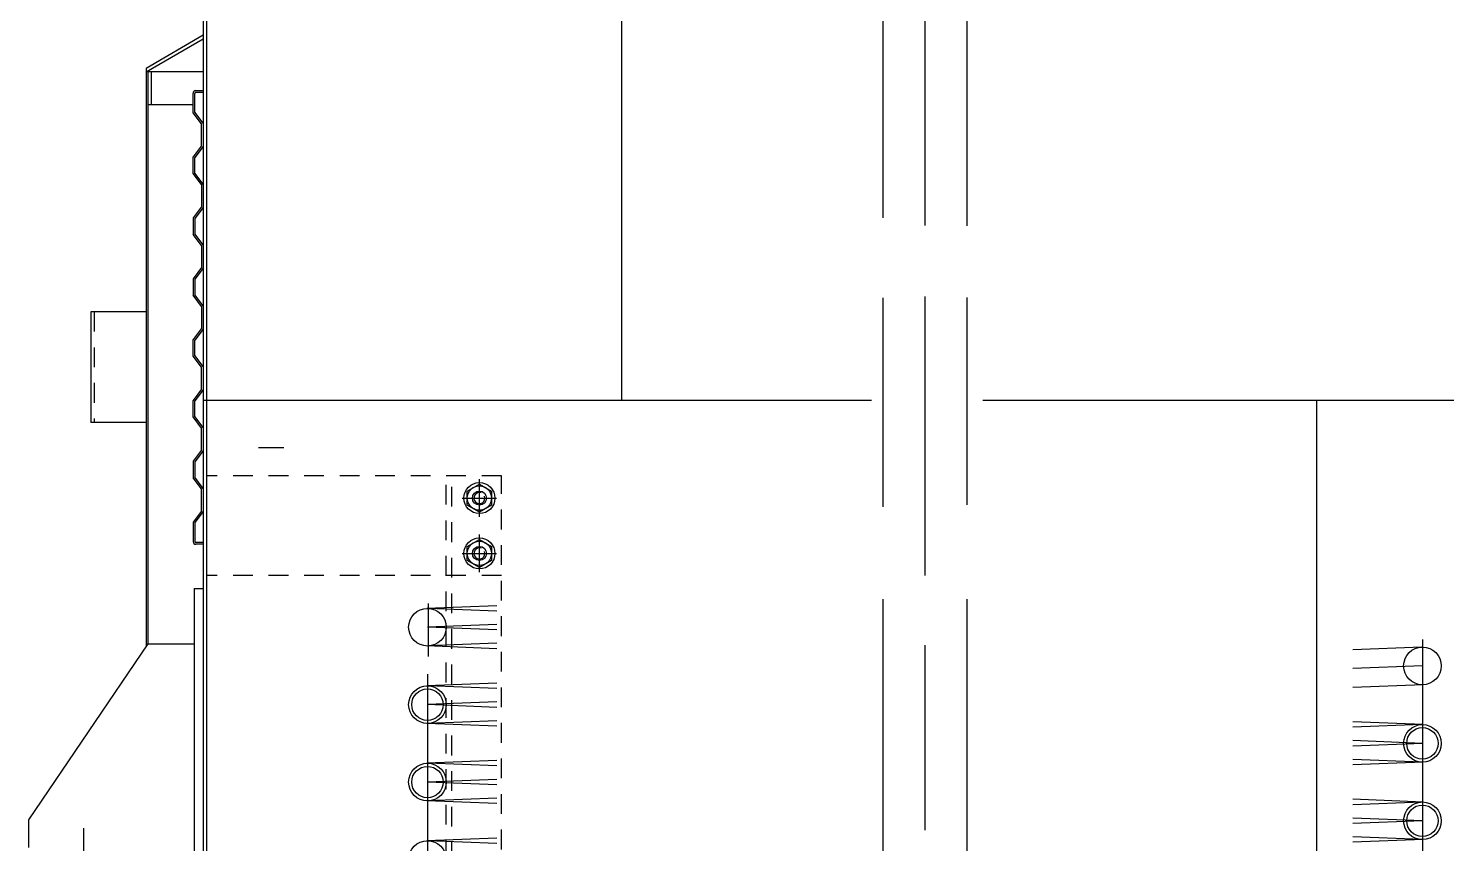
# Model space of a CAD drawing. Extents: x -29512 to 147477, y -5232 to 39709.
# Drawn here: x 140803.7 to 140812.68, y 9102.81 to 9107.97 of the extents above; entities that cross this region are included whole.
import ezdxf

# ---------------------------------------------------------------- set-up
doc = ezdxf.new("R2010")
doc.units = 0
doc.linetypes.add('DASHDOT', pattern=[25.4, 12.7, -6.35, 0, -6.35])
doc.linetypes.add('HIDDEN', pattern=[0.375, 0.25, -0.125])
doc.layers.get('0').update_dxf_attribs({"linetype": 'CONTINUOUS'})
for name, color, linetype in [('3', 3, 'HIDDEN'), ('6', 6, 'DASHDOT'), ('DIMENSION', 3, 'CONTINUOUS'), ('HATCH', 4, 'CONTINUOUS')]:
    doc.layers.add(name, color=color, linetype=linetype)

# ---------------------------------------------------------------- blocks, each defined once
blk = doc.blocks.new('UeY515')
at = {"color": 7}
for p, q in [((4.858952653802589, 46.91040899957102), (4.858952653802589, 22.40560454957154)), ((4.900960889999624, 46.85439801797042), (4.900960889999624, 22.40560454957154)), ((10.15953967370388, 46.85439801797042), (10.15953967370388, 39.48895393756993)), ((13.47064107479491, 46.4763238921696), (13.47064107479491, 41.79967532681644)), ((14.53484972520619, 46.4763238921696), (14.53484972520619, 41.69813460397654)), ((4.858952653802589, 44.10985991957114), (4.137811265683013, 43.68977755756987)), ((4.858952653802589, 44.06124394685276), (4.137811265683013, 43.64116158485399)), ((4.137811265683013, 43.68977755756987), (4.137811265683013, 36.37495340179044)), ((4.158815383802903, 43.65339699345418), (4.858952653802589, 43.65339699345418)), ((4.158815383802903, 43.65339699345418), (4.158815383802903, 36.4083499495714)), ((4.200823619999937, 43.65339699345418), (4.200823619999937, 43.23331463145541)), ((4.732927945206029, 43.1296677415703), (4.732927945206029, 43.3747157860721)), ((4.753932063284992, 43.1366691142714), (4.753932063284992, 43.3747157860721)), ((4.767934808698556, 43.40972264957122), (4.858952653802589, 43.40972264957122)), ((4.767934808698556, 43.38871853147202), (4.858952653802589, 43.38871853147202)), ((4.158815383802903, 43.23331463145541), (4.732927945206029, 43.23331463145541)), ((4.83794853568179, 42.98964028756973), (4.732927945206029, 43.1296677415703)), ((4.858952653802589, 42.99664166027128), (4.753932063284992, 43.1366691142714)), ((4.83794853568179, 42.70958537957154), (4.83794853568179, 42.98964028756973)), ((4.83794853568179, 42.70958537957154), (4.732927945206029, 42.56955792557073)), ((4.858952653802589, 42.70258400686998), (4.753932063284992, 42.56255655287191)), ((4.732927945206029, 42.35951674457147), (4.732927945206029, 42.56955792557073)), ((4.753932063284992, 42.36651811727029), (4.753932063284992, 42.56255655287191)), ((4.83794853568179, 42.21948929057089), (4.732927945206029, 42.35951674457147)), ((4.858952653802589, 42.22649066326949), (4.753932063284992, 42.36651811727029)), ((4.83794853568179, 42.21948929057089), (4.83794853568179, 41.93943438256974)), ((4.83794853568179, 41.93943438256974), (4.732927945206029, 41.79940692857144)), ((4.858952653802589, 41.93243300987115), (4.753932063284992, 41.79240555587035)), ((4.732927945206029, 41.79940692857144), (4.732927945206029, 41.5893657475699)), ((4.753932063284992, 41.79240555587035), (4.753932063284992, 41.59636712027145)), ((4.83794853568179, 41.4493382935716), (4.732927945206029, 41.5893657475699)), ((4.858952653802589, 41.45633966627088), (4.753932063284992, 41.59636712027145)), ((4.83794853568179, 41.4493382935716), (4.83794853568179, 41.16928338557045)), ((4.83794853568179, 41.16928338557045), (4.732927945206029, 41.02925593157033)), ((4.858952653802589, 41.16228201287208), (4.753932063284992, 41.02225455887151)), ((4.732927945206029, 41.02925593157033), (4.732927945206029, 40.81921475057061)), ((4.753932063284992, 41.02225455887151), (4.753932063284992, 40.82621612327011)), ((4.83794853568179, 40.67918729657026), (4.732927945206029, 40.81921475057061)), ((4.858952653802589, 40.68618866927181), (4.753932063284992, 40.82621612327011)), ((13.47064107479491, 40.78827914613271), (13.47064107479491, 38.14213596638592)), ((14.53484972520619, 40.79036760930444), (14.53484972520619, 38.16777988334229)), ((3.437673995683326, 40.60917356957111), (3.437673995683326, 39.20889902957151)), ((4.137811265683013, 40.60917356957111), (3.437673995683326, 40.60917356957111)), ((4.83794853568179, 40.67918729657026), (4.83794853568179, 40.3991323885723)), ((4.83794853568179, 40.3991323885723), (4.732927945206029, 40.25910493457127)), ((4.732927945206029, 40.04906375357177), (4.732927945206029, 40.25910493457127)), ((4.858952653802589, 40.39213101587029), (4.753932063284992, 40.25210356186972)), ((4.753932063284992, 40.05606512627082), (4.753932063284992, 40.25210356186972)), ((4.83794853568179, 39.90903629957143), (4.732927945206029, 40.04906375357177)), ((4.858952653802589, 39.91603767227002), (4.753932063284992, 40.05606512627082)), ((4.83794853568179, 39.62898139157028), (4.83794853568179, 39.90903629957143)), ((4.83794853568179, 39.62898139157028), (4.732927945206029, 39.48895393756993)), ((4.858952653802589, 39.62198001887145), (4.753932063284992, 39.48195256487088)), ((4.732927945206029, 39.27891275657021), (4.732927945206029, 39.48895393756993)), ((4.753932063284992, 39.28591412927199), (4.753932063284992, 39.48195256487088)), ((13.32490062652869, 39.48895393756993), (4.858952653802589, 39.48895393756993)), ((23.1465381461976, 39.48895393756993), (14.73471025587241, 39.48895393756993)), ((18.96076512055606, 39.48895393756993), (18.96076512055606, 22.40560454957154)), ((4.137811265683013, 39.20889902957151), (3.437673995683326, 39.20889902957151)), ((4.83794853568179, 39.13888530257009), (4.732927945206029, 39.27891275657021)), ((4.858952653802589, 39.14588667527141), (4.753932063284992, 39.28591412927199)), ((4.83794853568179, 38.85883039457144), (4.83794853568179, 39.13888530257009)), ((4.83794853568179, 38.85883039457144), (4.732927945206029, 38.71880294057109)), ((4.858952653802589, 38.85182902186966), (4.753932063284992, 38.71180156787182)), ((4.732927945206029, 38.71880294057109), (4.732927945206029, 38.50876175957114)), ((4.753932063284992, 38.71180156787182), (4.753932063284992, 38.51576313227042)), ((4.83794853568179, 38.36873430557102), (4.732927945206029, 38.50876175957114)), ((4.858952653802589, 38.37573567826985), (4.753932063284992, 38.51576313227042)), ((4.83794853568179, 38.08867939756988), (4.83794853568179, 38.36873430557102)), ((4.83794853568179, 38.08867939756988), (4.732927945206029, 37.9486519435718)), ((4.732927945206029, 37.9486519435718), (4.732927945206029, 37.70355730976848)), ((4.858952653802589, 38.08167802487083), (4.753932063284992, 37.94165057087002)), ((4.753932063284992, 37.94165057087002), (4.753932063284992, 37.7035849008862)), ((4.858952653802589, 37.68960115366963), (4.768394690886453, 37.68960115366963)), ((4.858952653802589, 37.66859703557066), (4.768394690886453, 37.66859703557066)), ((4.746930690620502, 37.10848721957132), (4.746930690620502, 32.90766359957138)), ((4.746930690620502, 37.10848721957132), (4.858952653802589, 37.10848721957132)), ((8.581135818596522, 36.89082541068206), (7.692259591650327, 36.85625800185903)), ((8.581135818596522, 36.82241006690356), (7.710760348310032, 36.85625800185903)), ((13.47064107479491, 36.97272549664149), (13.47064107479491, 32.19352358417109)), ((14.53484972520619, 36.97272549664149), (14.53484972520619, 32.19352358417109)), ((4.158815383802903, 36.4083499495714), (2.646518880620533, 34.18191343097146)), ((4.158815383802903, 36.4083499495714), (4.746930690620502, 36.4083499495714)), ((8.581135818596522, 36.34595685045997), (7.692259591650327, 36.38052425928254)), ((8.581135818596522, 36.41437219423801), (7.710760348310032, 36.38052425928254)), ((20.29473045165014, 36.36616191285839), (19.42435498140458, 36.33231397790314)), ((8.581135818596522, 35.91063323268327), (7.692259591650327, 35.87606582385797)), ((8.581135818596522, 35.84221788890272), (7.710760348310032, 35.87606582385797)), ((20.31323120830984, 35.89042817028462), (19.42435498140458, 35.85586076145933)), ((8.581135818596522, 35.36576467245914), (7.692259591650327, 35.40033208128443)), ((8.581135818596522, 35.43418001623968), (7.710760348310032, 35.40033208128443)), ((20.31323120830984, 35.38596973485733), (19.42435498140458, 35.42053714368285)), ((20.29473045165014, 35.38596973485733), (19.42435498140458, 35.35212179990185)), ((8.581135818596522, 34.93044105468243), (7.692259591650327, 34.89587364585714)), ((8.581135818596522, 34.86202571090416), (7.710760348310032, 34.89587364585714)), ((20.29473045165014, 34.91023599228379), (19.42435498140458, 34.94408392723881)), ((20.31323120830984, 34.91023599228379), (19.42435498140458, 34.87566858345849)), ((8.581135818596522, 34.38557249446012), (7.692259591650327, 34.42013990328337)), ((8.581135818596522, 34.45398783823862), (7.710760348310032, 34.42013990328337)), ((20.31323120830984, 34.40577755685899), (19.42435498140458, 34.44034496568156)), ((20.29473045165014, 34.40577755685899), (19.42435498140458, 34.37192962190375)), ((2.646518880620533, 34.18191343097146), (2.646518880620533, 33.83184479597116)), ((3.34665615062022, 34.0740516442886), (3.34665615062022, 33.38752908262541)), ((20.29473045165014, 33.93004381428273), (19.42435498140458, 33.96389174923797)), ((8.581135818596522, 33.95024887668137), (7.692259591650327, 33.91568146785858)), ((8.581135818596522, 33.8818335329031), (7.710760348310032, 33.91568146785858)), ((20.31323120830984, 33.93004381428273), (19.42435498140458, 33.8954764054597))]:
    blk.add_line(p, q, dxfattribs=at)
at = {"color": 7, "linetype": 'DASHDOT'}
for p, q in [((8.35963900380193, 38.01440441904765), (8.35963900380193, 38.49059934397064)), ((8.141570530823628, 38.25250188150926), (8.577707476779324, 38.25250188150926)), ((8.35963900380193, 37.31426714904728), (8.35963900380193, 37.79046207397118)), ((8.141570530823628, 37.55236461150935), (8.577707476779324, 37.55236461150935))]:
    blk.add_line(p, q, dxfattribs=at)
at = {"color": 7}
for points in [[(8.35963900380193, 38.43033674809294), (8.513648515966452, 38.34141931480235), (8.513648515966452, 38.16358444822208), (8.35963900380193, 38.07466701492922), (8.205629491679247, 38.16358444822208), (8.205629491679247, 38.34141931480235)], [(8.35963900380193, 37.73019947809325), (8.513648515966452, 37.64128204480267), (8.513648515966452, 37.4634471782224), (8.35963900380193, 37.37452974492908), (8.205629491679247, 37.4634471782224), (8.205629491679247, 37.64128204480267)]]:
    blk.add_lwpolyline(points, close=True, dxfattribs=at)
for centre, radius in [((8.35963900380193, 38.25250188150926), 0.1960384355999999), ((8.35963900380193, 38.25250188150926), 0.1540095121379351), ((8.35963900380193, 38.25250188150926), 0.08891743328999999), ((8.35963900380193, 37.55236461150935), 0.1960384355999999), ((8.35963900380193, 37.55236461150935), 0.1540095121379351), ((8.35963900380193, 37.55236461150935), 0.08891743328999999), ((7.701509970000188, 36.6183911305709), 0.2380466717999944), ((20.30398082999909, 36.12829504157025), 0.2380466717999944), ((7.701509970000188, 35.63819895257006), 0.2380466717999944), ((7.701509970000188, 35.63819895257006), 0.1988389846786371), ((20.30398082999909, 35.14810286357192), 0.2380466717999944), ((20.30398082999909, 35.14810286357192), 0.1988389846786371), ((7.701509970000188, 34.65800677457128), 0.2380466717999944), ((7.701509970000188, 34.65800677457128), 0.1988389846786371), ((20.30398082999909, 34.16791068557063), 0.2380466717999944), ((20.30398082999909, 34.16791068557063), 0.1988389846786371), ((7.701509970000188, 33.67781459657067), 0.2380466717999944)]:
    blk.add_circle(centre, radius, dxfattribs=at)
for centre, radius, start, end in [((4.767934808698556, 43.3747157860721), 0.03500686349999999, 90, 180), ((4.767934808698556, 43.3747157860721), 0.0140027454, 90, 180), ((8.35963900380193, 38.25250188150926), 0.06994371327300374, 70.00000000022573, 19.99999999966296), ((4.768394690886453, 37.70360389907023), 0.03500686349999999, 180.0752639921712, 270), ((4.768394690886453, 37.70360389907023), 0.0140027454, 180.0752639925403, 270), ((8.35963900380193, 37.55236461150935), 0.06994371327300374, 70.00000000022573, 19.99999999966296)]:
    blk.add_arc(centre, radius, start, end, dxfattribs=at)
at = {"layer": '3', "color": 7}
for p, q in [((3.479682231880361, 40.60917356957111), (3.479682231880361, 39.20889902957151)), ((8.639693911777613, 38.53255678950995), (4.900960889999624, 38.53255678950995)), ((8.639693911777613, 38.53255678950995), (4.900960889999624, 38.53255678950995)), ((7.939556641777017, 19.72030430665654), (7.939556641777017, 38.53255678950995)), ((8.009570368802088, 19.69573251803467), (8.009570368802088, 38.53255678950995)), ((8.639693911777613, 22.10683444287201), (8.639693911777613, 38.53255678950995)), ((8.639693911777613, 37.27230970351093), (4.900960889999624, 37.27230970351093))]:
    blk.add_line(p, q, dxfattribs=at)
at = {"layer": '6', "color": 7}
for p, q in [((14.00274540000009, 71.19525160336138), (14.00274540000009, 41.70381484767813)), ((14.00274540000009, 40.80486872531446), (14.00274540000009, 37.27339630333836)), ((8.581135818596522, 36.65259880246003), (7.701509970000188, 36.6183911305709)), ((8.581135818596522, 36.58418345868154), (7.701509970000188, 36.6183911305709)), ((14.00274540000009, 36.39006979351029), (14.00274540000009, 34.04958692793366)), ((20.30398082999909, 36.46125667735828), (20.30398082999909, 21.86783050288091)), ((20.30398082999909, 36.12829504157025), (19.42435498140458, 36.09408736968112)), ((7.701509970000188, 36.02284391128796), (7.701509970000188, 22.19556336857181)), ((8.581135818596522, 35.67240662446147), (7.701509970000188, 35.63819895257006)), ((8.581135818596522, 35.60399128068093), (7.701509970000188, 35.63819895257006)), ((20.30398082999909, 35.14810286357192), (19.42435498140458, 35.18231053546106)), ((20.30398082999909, 35.14810286357192), (19.42435498140458, 35.11389519168029)), ((8.581135818596522, 34.69221444646064), (7.701509970000188, 34.65800677457128)), ((8.581135818596522, 34.62379910268214), (7.701509970000188, 34.65800677457128)), ((20.30398082999909, 34.16791068557063), (19.42435498140458, 34.20211835745977)), ((20.30398082999909, 34.16791068557063), (19.42435498140458, 34.13370301368172))]:
    blk.add_line(p, q, dxfattribs=at)
at = {"layer": 'DIMENSION', "color": 7, "linetype": 'ByBlock', "ltscale": 0.5}
for p, q in [((5.560421167282584, 38.89328822231778), (5.882484311457119, 38.89328822232028)), ((7.710760348310032, 36.91928947021734), (7.710760348310032, 36.24715769101044))]:
    blk.add_line(p, q, dxfattribs=at)

msp = doc.modelspace()

# ---------------------------------------------------------------- block references
at = {"layer": 'HATCH', "color": 7, "xscale": 0.5, "yscale": 0.5, "zscale": 0.5}
msp.add_blockref('UeY515', (140802.3750954398, 9085.873477766387), dxfattribs=at)

doc.saveas('drawing.dxf')
